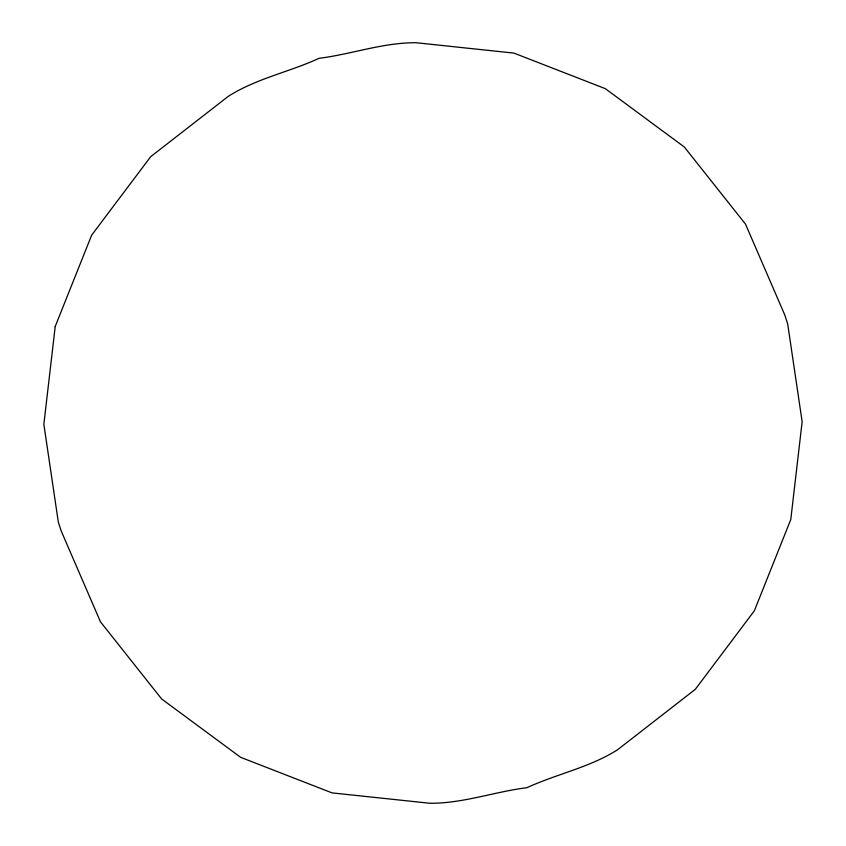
<?xml version="1.0" encoding="UTF-8"?>
<svg xmlns="http://www.w3.org/2000/svg" width="846" height="846" viewBox="0 0 846 846"><rect width="100%" height="100%" fill="white"/><g stroke="black" fill="none" stroke-linecap="round" stroke-linejoin="round"><path stroke-width="1.27" d="M55.223 326.44L43.855 424.29L58.311 522.056L61.261 531.129L100.473 621.842L161.671 698.997L240.666 757.339L332.097 792.903L429.726 803.256C462.572 803.584 494.455 791.75 526.889 787.7C556.583 774.005 590.043 767.364 617.739 749.63L695.317 689.31L754.336 610.833L790.777 519.56L802.145 421.71L787.689 323.944L784.739 314.871L745.527 224.158L684.329 147.003L605.334 88.661L513.903 53.097L416.274 42.744C383.428 42.416 351.545 54.25 319.111 58.3C289.417 71.995 255.957 78.636 228.261 96.37L150.683 156.69L91.664 235.167L55.223 326.44"/></g></svg>
